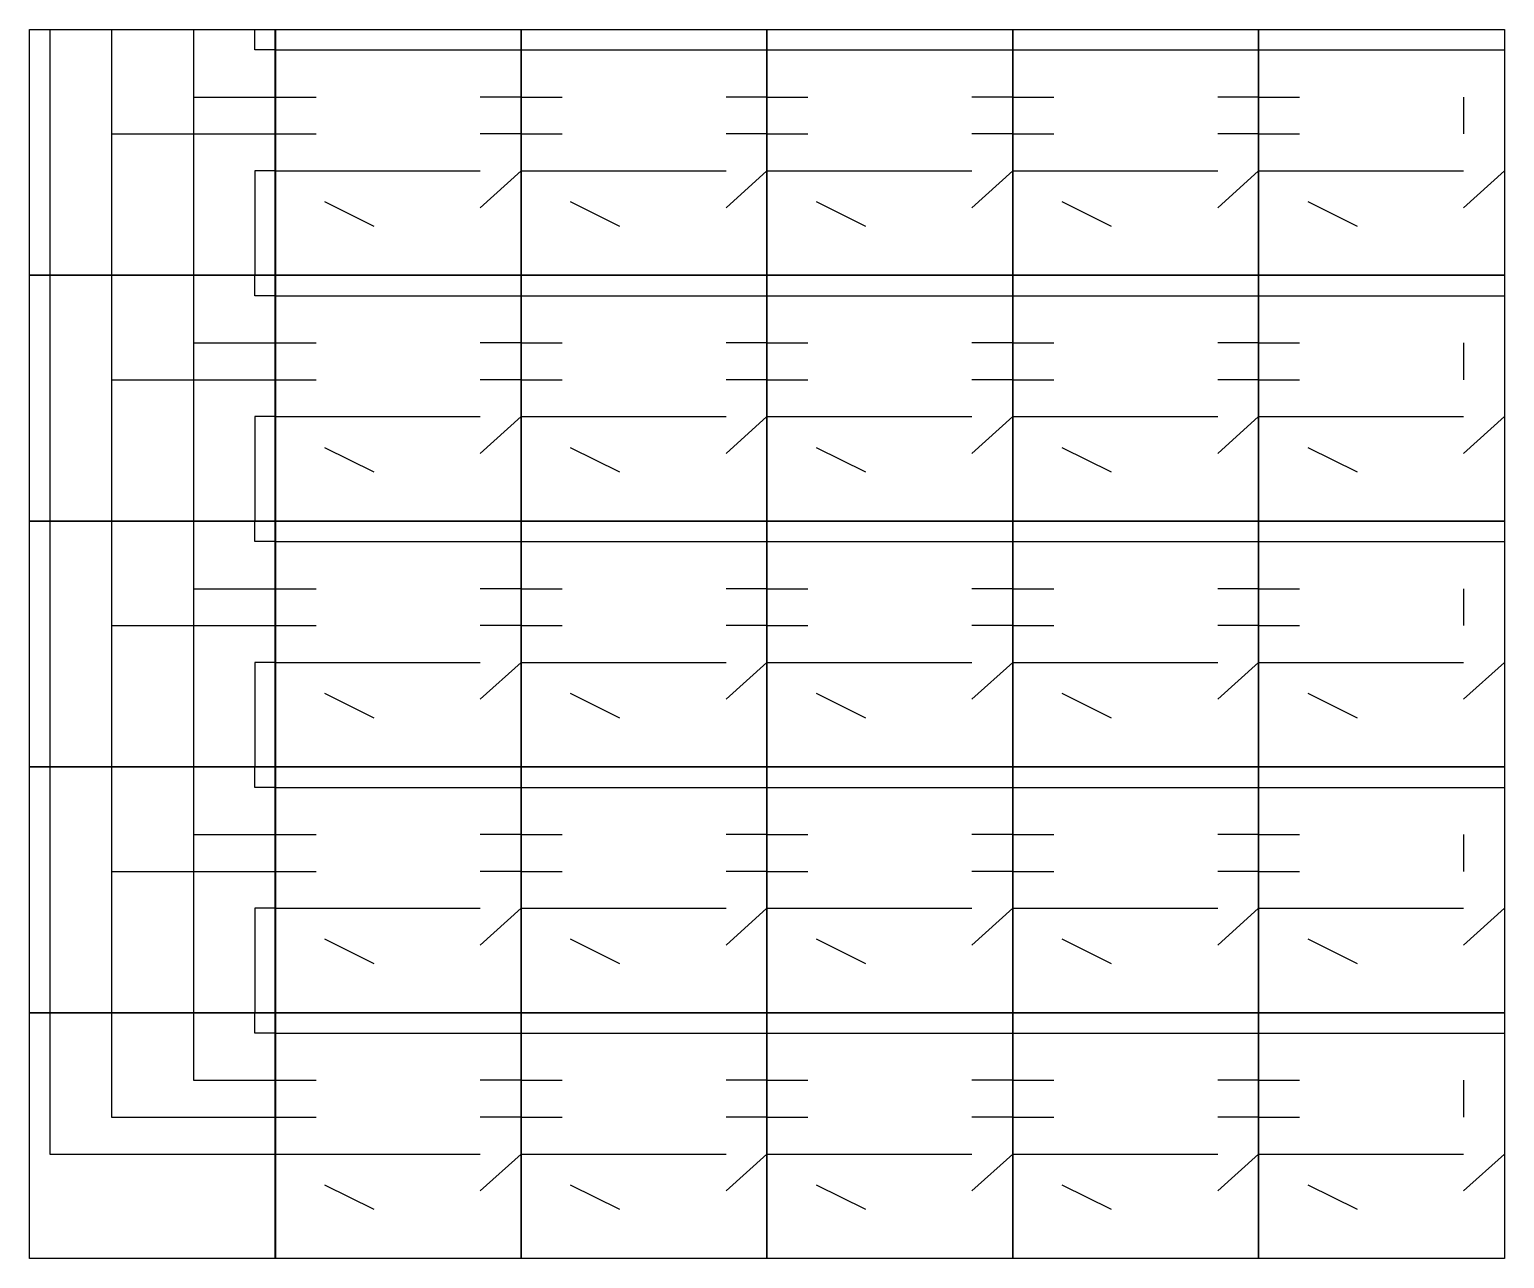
# Model space of a CAD drawing. Extents: x 0 to 150, y 0 to 125.
import ezdxf

# ---------------------------------------------------------------- set-up
doc = ezdxf.new("R2010")
doc.units = 0
doc.layers.get('0').update_dxf_attribs({"linetype": 'CONTINUOUS'})

msp = doc.modelspace()

# ---------------------------------------------------------------- linework, layer by layer
at = {"color": 7}
for p, q in [((0, 125.001), (25.001, 125.001)), ((0, 100), (0, 125.001)), ((24.9992, 125.001), (50, 125.001)), ((24.9992, 100), (24.9992, 125.001)), ((25.001, 125.001), (25.001, 100)), ((50, 125.001), (50, 100)), ((50.0006, 125.001), (74.9997, 125.001)), ((50.0006, 100), (50.0006, 125.001)), ((74.9997, 125.001), (74.9997, 100)), ((74.9997, 125.001), (100.001, 125.001)), ((74.9997, 100), (74.9997, 125.001)), ((100.001, 125.001), (100.001, 100)), ((100.001, 125.001), (125, 125.001)), ((100.001, 100), (100.001, 125.001)), ((125, 125.001), (125, 100)), ((125, 125.001), (150.001, 125.001)), ((125, 100), (125, 125.001)), ((150.001, 125.001), (150.001, 100)), ((25.001, 100), (0, 100)), ((0, 100), (25.001, 100)), ((0, 75.001), (0, 100)), ((50, 100), (24.9992, 100)), ((24.9992, 100), (50, 100)), ((24.9992, 75.001), (24.9992, 100)), ((25.001, 100), (25.001, 75.001)), ((50, 100), (50, 75.001)), ((74.9997, 100), (50.0006, 100)), ((50.0006, 100), (74.9997, 100)), ((50.0006, 75.001), (50.0006, 100)), ((100.001, 100), (74.9997, 100)), ((74.9997, 100), (74.9997, 75.001)), ((74.9997, 100), (100.001, 100)), ((74.9997, 75.001), (74.9997, 100)), ((125, 100), (100.001, 100)), ((100.001, 100), (100.001, 75.001)), ((100.001, 100), (125, 100)), ((100.001, 75.001), (100.001, 100)), ((150.001, 100), (125, 100)), ((125, 100), (125, 75.001)), ((125, 100), (150.001, 100)), ((125, 75.001), (125, 100)), ((150.001, 100), (150.001, 75.001)), ((25.001, 75.001), (0, 75.001)), ((0, 75.0006), (25.001, 75.0006)), ((0, 49.9996), (0, 75.0006)), ((50, 75.001), (24.9992, 75.001)), ((24.9992, 75.0006), (50, 75.0006)), ((24.9992, 49.9996), (24.9992, 75.0006)), ((25.001, 75.0006), (25.001, 49.9996)), ((50, 75.0006), (50, 49.9996)), ((74.9997, 75.001), (50.0006, 75.001)), ((50.0006, 75.0006), (74.9997, 75.0006)), ((50.0006, 49.9996), (50.0006, 75.0006)), ((100.001, 75.001), (74.9997, 75.001)), ((74.9997, 75.0006), (74.9997, 49.9996)), ((74.9997, 75.0006), (100.001, 75.0006)), ((74.9997, 49.9996), (74.9997, 75.0006)), ((125, 75.001), (100.001, 75.001)), ((100.001, 75.0006), (100.001, 49.9996)), ((100.001, 75.0006), (125, 75.0006)), ((100.001, 49.9996), (100.001, 75.0006)), ((150.001, 75.001), (125, 75.001)), ((125, 75.0006), (125, 49.9996)), ((125, 75.0006), (150.001, 75.0006)), ((125, 49.9996), (125, 75.0006)), ((150.001, 75.0006), (150.001, 49.9996)), ((25.001, 49.9996), (0, 49.9996)), ((0, 49.9996), (25.001, 49.9996)), ((0, 25.0006), (0, 49.9996)), ((50, 49.9996), (24.9992, 49.9996)), ((24.9992, 49.9996), (50, 49.9996)), ((24.9992, 25.0006), (24.9992, 49.9996)), ((25.001, 49.9996), (25.001, 25.0006)), ((50, 49.9996), (50, 25.0006)), ((74.9997, 49.9996), (50.0006, 49.9996)), ((50.0006, 49.9996), (74.9997, 49.9996)), ((50.0006, 25.0006), (50.0006, 49.9996)), ((100.001, 49.9996), (74.9997, 49.9996)), ((74.9997, 49.9996), (74.9997, 25.0006)), ((74.9997, 49.9996), (100.001, 49.9996)), ((74.9997, 25.0006), (74.9997, 49.9996)), ((125, 49.9996), (100.001, 49.9996)), ((100.001, 49.9996), (100.001, 25.0006)), ((100.001, 49.9996), (125, 49.9996)), ((100.001, 25.0006), (100.001, 49.9996)), ((150.001, 49.9996), (125, 49.9996)), ((125, 49.9996), (125, 25.0006)), ((125, 49.9996), (150.001, 49.9996)), ((125, 25.0006), (125, 49.9996)), ((150.001, 49.9996), (150.001, 25.0006)), ((25.001, 25.0006), (0, 25.0006)), ((0, 25.0006), (25.001, 25.0006)), ((0, -0.00043), (0, 25.0006)), ((50, 25.0006), (24.9992, 25.0006)), ((24.9992, 25.0006), (50, 25.0006)), ((24.9992, -0.00043), (24.9992, 25.0006)), ((25.001, 25.0006), (25.001, -0.00043)), ((50, 25.0006), (50, -0.00043)), ((74.9997, 25.0006), (50.0006, 25.0006)), ((50.0006, 25.0006), (74.9997, 25.0006)), ((50.0006, -0.00043), (50.0006, 25.0006)), ((100.001, 25.0006), (74.9997, 25.0006)), ((74.9997, 25.0006), (74.9997, -0.00043)), ((74.9997, 25.0006), (100.001, 25.0006)), ((74.9997, -0.00043), (74.9997, 25.0006)), ((125, 25.0006), (100.001, 25.0006)), ((100.001, 25.0006), (100.001, -0.00043)), ((100.001, 25.0006), (125, 25.0006)), ((100.001, -0.00043), (100.001, 25.0006)), ((150.001, 25.0006), (125, 25.0006)), ((125, 25.0006), (125, -0.00043)), ((125, 25.0006), (150.001, 25.0006)), ((125, -0.00043), (125, 25.0006)), ((150.001, 25.0006), (150.001, -0.00043)), ((25.001, -0.00043), (0, -0.00043)), ((50, -0.00043), (24.9992, -0.00043)), ((74.9997, -0.00043), (50.0006, -0.00043)), ((100.001, -0.00043), (74.9997, -0.00043)), ((125, -0.00043), (100.001, -0.00043)), ((150.001, -0.00043), (125, -0.00043))]:
    msp.add_line(p, q, dxfattribs=at)
at = {"color": 0}
for p, q in [((2.08447, 125.001), (2.08447, 100)), ((8.3335, 125.001), (8.3335, 114.377)), ((16.6657, 125.001), (16.6657, 118.125)), ((22.9169, 122.917), (22.9169, 125.001)), ((25.001, 122.917), (22.9169, 122.917)), ((24.9992, 122.917), (50.0006, 122.917)), ((50.0006, 122.917), (74.9997, 122.917)), ((74.9997, 122.917), (100.001, 122.917)), ((100.001, 122.917), (125, 122.917)), ((125, 122.917), (150.001, 122.917)), ((150.001, 122.917), (150.001, 110.627)), ((16.6657, 118.125), (25.001, 118.125)), ((16.6657, 118.125), (16.6657, 100)), ((24.9992, 118.125), (29.1682, 118.125)), ((50.0006, 118.125), (45.8321, 118.125)), ((50.0006, 118.125), (54.169, 118.125)), ((74.9997, 118.125), (70.8311, 118.125)), ((74.9997, 118.125), (79.1682, 118.125)), ((100.001, 118.125), (95.8321, 118.125)), ((100.001, 118.125), (104.17, 118.125)), ((125, 118.125), (120.832, 118.125)), ((125, 118.125), (129.169, 118.125)), ((145.832, 118.125), (145.832, 114.377)), ((8.3335, 114.377), (25.001, 114.377)), ((8.3335, 114.377), (8.3335, 100)), ((24.9992, 114.377), (29.1682, 114.377)), ((50.0006, 114.377), (45.8321, 114.377)), ((50.0006, 114.377), (54.169, 114.377)), ((74.9997, 114.377), (70.8311, 114.377)), ((74.9997, 114.377), (79.1682, 114.377)), ((100.001, 114.377), (95.8321, 114.377)), ((100.001, 114.377), (104.17, 114.377)), ((125, 114.377), (120.832, 114.377)), ((125, 114.377), (129.169, 114.377)), ((25.001, 110.627), (22.9169, 110.627)), ((22.9169, 110.627), (22.9169, 100)), ((24.9992, 110.627), (45.8321, 110.627)), ((50.0006, 110.627), (45.8321, 106.875)), ((50.0006, 110.627), (70.8311, 110.627)), ((74.9997, 110.627), (70.8311, 106.875)), ((74.9997, 110.627), (95.8321, 110.627)), ((100.001, 110.627), (95.8321, 106.875)), ((100.001, 110.627), (120.832, 110.627)), ((125, 110.627), (120.832, 106.875)), ((125, 110.627), (145.832, 110.627)), ((150.001, 110.627), (145.832, 106.875)), ((29.9997, 107.5), (35.0004, 105.001)), ((54.9994, 107.5), (59.9996, 105.001)), ((80.0003, 107.5), (85.001, 105.001)), ((104.999, 107.5), (110, 105.001)), ((129.999, 107.5), (135.002, 105.001)), ((2.08447, 100), (2.08447, 75.0008)), ((8.3335, 100), (8.3335, 89.3753)), ((16.6657, 100), (16.6657, 93.1253)), ((22.9169, 97.9172), (22.9169, 100)), ((25.001, 97.9172), (22.9169, 97.9172)), ((24.9992, 97.9172), (50.0006, 97.9172)), ((50.0006, 97.9172), (74.9997, 97.9172)), ((74.9997, 97.9172), (100.001, 97.9172)), ((100.001, 97.9172), (125, 97.9172)), ((125, 97.9172), (150.001, 97.9172)), ((150.001, 97.9172), (150.001, 85.6251)), ((16.6657, 93.1253), (25.001, 93.1253)), ((16.6657, 93.1253), (16.6657, 75.0008)), ((24.9992, 93.1253), (29.1682, 93.1253)), ((50.0006, 93.1253), (45.8321, 93.1253)), ((50.0006, 93.1253), (54.169, 93.1253)), ((74.9997, 93.1253), (70.8311, 93.1253)), ((74.9997, 93.1253), (79.1682, 93.1253)), ((100.001, 93.1253), (95.8321, 93.1253)), ((100.001, 93.1253), (104.17, 93.1253)), ((125, 93.1253), (120.832, 93.1253)), ((125, 93.1253), (129.169, 93.1253)), ((145.832, 93.1253), (145.832, 89.3753)), ((8.3335, 89.3753), (25.001, 89.3753)), ((8.3335, 89.3753), (8.3335, 75.0008)), ((24.9992, 89.3753), (29.1682, 89.3753)), ((50.0006, 89.3753), (45.8321, 89.3753)), ((50.0006, 89.3753), (54.169, 89.3753)), ((74.9997, 89.3753), (70.8311, 89.3753)), ((74.9997, 89.3753), (79.1682, 89.3753)), ((100.001, 89.3753), (95.8321, 89.3753)), ((100.001, 89.3753), (104.17, 89.3753)), ((125, 89.3753), (120.832, 89.3753)), ((125, 89.3753), (129.169, 89.3753)), ((25.001, 85.6251), (22.9169, 85.6251)), ((22.9169, 85.6251), (22.9169, 75.0008)), ((24.9992, 85.6251), (45.8321, 85.6251)), ((50.0006, 85.6251), (45.8321, 81.8756)), ((50.0006, 85.6251), (70.8311, 85.6251)), ((74.9997, 85.6251), (70.8311, 81.8756)), ((74.9997, 85.6251), (95.8321, 85.6251)), ((100.001, 85.6251), (95.8321, 81.8756)), ((100.001, 85.6251), (120.832, 85.6251)), ((125, 85.6251), (120.832, 81.8756)), ((125, 85.6251), (145.832, 85.6251)), ((150.001, 85.6251), (145.832, 81.8756)), ((29.9997, 82.5008), (35.0004, 80.0015)), ((54.9994, 82.5008), (59.9996, 80.0015)), ((80.0003, 82.5008), (85.001, 80.0015)), ((104.999, 82.5008), (110, 80.0015)), ((129.999, 82.5008), (135.002, 80.0015)), ((2.08447, 75.0008), (2.08447, 49.9994)), ((8.3335, 75.0008), (8.3335, 64.376)), ((16.6657, 75.0008), (16.6657, 68.1261)), ((22.9169, 72.9164), (22.9169, 75.0008)), ((25.001, 72.9164), (22.9169, 72.9164)), ((24.9992, 72.9164), (50.0006, 72.9164)), ((50.0006, 72.9164), (74.9997, 72.9164)), ((74.9997, 72.9164), (100.001, 72.9164)), ((100.001, 72.9164), (125, 72.9164)), ((125, 72.9164), (150.001, 72.9164)), ((150.001, 72.9164), (150.001, 60.626)), ((16.6657, 68.1261), (25.001, 68.1261)), ((16.6657, 68.1261), (16.6657, 49.9994)), ((24.9992, 68.1261), (29.1682, 68.1261)), ((50.0006, 68.1261), (45.8321, 68.1261)), ((50.0006, 68.1261), (54.169, 68.1261)), ((74.9997, 68.1261), (70.8311, 68.1261)), ((74.9997, 68.1261), (79.1682, 68.1261)), ((100.001, 68.1261), (95.8321, 68.1261)), ((100.001, 68.1261), (104.17, 68.1261)), ((125, 68.1261), (120.832, 68.1261)), ((125, 68.1261), (129.169, 68.1261)), ((145.832, 68.1261), (145.832, 64.376)), ((8.3335, 64.376), (25.001, 64.376)), ((8.3335, 64.376), (8.3335, 49.9994)), ((24.9992, 64.376), (29.1682, 64.376)), ((50.0006, 64.376), (45.8321, 64.376)), ((50.0006, 64.376), (54.169, 64.376)), ((74.9997, 64.376), (70.8311, 64.376)), ((74.9997, 64.376), (79.1682, 64.376)), ((100.001, 64.376), (95.8321, 64.376)), ((100.001, 64.376), (104.17, 64.376)), ((125, 64.376), (120.832, 64.376)), ((125, 64.376), (129.169, 64.376)), ((25.001, 60.626), (22.9169, 60.626)), ((22.9169, 60.626), (22.9169, 49.9994)), ((24.9992, 60.626), (45.8321, 60.626)), ((50.0006, 60.626), (45.8321, 56.8743)), ((50.0006, 60.626), (70.8311, 60.626)), ((74.9997, 60.626), (70.8311, 56.8743)), ((74.9997, 60.626), (95.8321, 60.626)), ((100.001, 60.626), (95.8321, 56.8743)), ((100.001, 60.626), (120.832, 60.626)), ((125, 60.626), (120.832, 56.8743)), ((125, 60.626), (145.832, 60.626)), ((150.001, 60.626), (145.832, 56.8743)), ((29.9997, 57.5012), (35.0004, 55.0001)), ((54.9994, 57.5012), (59.9996, 55.0001)), ((80.0003, 57.5012), (85.001, 55.0001)), ((104.999, 57.5012), (110, 55.0001)), ((129.999, 57.5012), (135.002, 55.0001)), ((2.08447, 49.9994), (2.08447, 25.0003)), ((8.3335, 49.9994), (8.3335, 39.3751)), ((16.6657, 49.9994), (16.6657, 43.1251)), ((22.9169, 47.9172), (22.9169, 49.9994)), ((25.001, 47.9172), (22.9169, 47.9172)), ((24.9992, 47.9172), (50.0006, 47.9172)), ((50.0006, 47.9172), (74.9997, 47.9172)), ((74.9997, 47.9172), (100.001, 47.9172)), ((100.001, 47.9172), (125, 47.9172)), ((125, 47.9172), (150.001, 47.9172)), ((150.001, 47.9172), (150.001, 35.6269)), ((16.6657, 43.1251), (25.001, 43.1251)), ((16.6657, 43.1251), (16.6657, 25.0003)), ((24.9992, 43.1251), (29.1682, 43.1251)), ((50.0006, 43.1251), (45.8321, 43.1251)), ((50.0006, 43.1251), (54.169, 43.1251)), ((74.9997, 43.1251), (70.8311, 43.1251)), ((74.9997, 43.1251), (79.1682, 43.1251)), ((100.001, 43.1251), (95.8321, 43.1251)), ((100.001, 43.1251), (104.17, 43.1251)), ((125, 43.1251), (120.832, 43.1251)), ((125, 43.1251), (129.169, 43.1251)), ((145.832, 43.1251), (145.832, 39.3751)), ((8.3335, 39.3751), (25.001, 39.3751)), ((8.3335, 39.3751), (8.3335, 25.0003)), ((24.9992, 39.3751), (29.1682, 39.3751)), ((50.0006, 39.3751), (45.8321, 39.3751)), ((50.0006, 39.3751), (54.169, 39.3751)), ((74.9997, 39.3751), (70.8311, 39.3751)), ((74.9997, 39.3751), (79.1682, 39.3751)), ((100.001, 39.3751), (95.8321, 39.3751)), ((100.001, 39.3751), (104.17, 39.3751)), ((125, 39.3751), (120.832, 39.3751)), ((125, 39.3751), (129.169, 39.3751)), ((25.001, 35.6269), (22.9169, 35.6269)), ((22.9169, 35.6269), (22.9169, 25.0003)), ((24.9992, 35.6269), (45.8321, 35.6269)), ((50.0006, 35.6269), (45.8321, 31.875)), ((50.0006, 35.6269), (70.8311, 35.6269)), ((74.9997, 35.6269), (70.8311, 31.875)), ((74.9997, 35.6269), (95.8321, 35.6269)), ((100.001, 35.6269), (95.8321, 31.875)), ((100.001, 35.6269), (120.832, 35.6269)), ((125, 35.6269), (120.832, 31.875)), ((125, 35.6269), (145.832, 35.6269)), ((150.001, 35.6269), (145.832, 31.875)), ((29.9997, 32.5004), (35.0004, 30.001)), ((54.9994, 32.5004), (59.9996, 30.001)), ((80.0003, 32.5004), (85.001, 30.001)), ((104.999, 32.5004), (110, 30.001)), ((129.999, 32.5004), (135.002, 30.001)), ((2.08447, 25.0003), (2.08447, 10.6255)), ((8.3335, 25.0003), (8.3335, 14.3756)), ((16.6657, 25.0003), (16.6657, 18.1256)), ((22.9169, 22.9158), (22.9169, 25.0003)), ((25.001, 22.9158), (22.9169, 22.9158)), ((24.9992, 22.9158), (50.0006, 22.9158)), ((50.0006, 22.9158), (74.9997, 22.9158)), ((74.9997, 22.9158), (100.001, 22.9158)), ((100.001, 22.9158), (125, 22.9158)), ((125, 22.9158), (150.001, 22.9158)), ((150.001, 22.9158), (150.001, 10.6255)), ((16.6657, 18.1256), (25.001, 18.1256)), ((24.9992, 18.1256), (29.1682, 18.1256)), ((50.0006, 18.1256), (45.8321, 18.1256)), ((50.0006, 18.1256), (54.169, 18.1256)), ((74.9997, 18.1256), (70.8311, 18.1256)), ((74.9997, 18.1256), (79.1682, 18.1256)), ((100.001, 18.1256), (95.8321, 18.1256)), ((100.001, 18.1256), (104.17, 18.1256)), ((125, 18.1256), (120.832, 18.1256)), ((125, 18.1256), (129.169, 18.1256)), ((145.832, 18.1256), (145.832, 14.3756)), ((8.3335, 14.3756), (25.001, 14.3756)), ((24.9992, 14.3756), (29.1682, 14.3756)), ((50.0006, 14.3756), (45.8321, 14.3756)), ((50.0006, 14.3756), (54.169, 14.3756)), ((74.9997, 14.3756), (70.8311, 14.3756)), ((74.9997, 14.3756), (79.1682, 14.3756)), ((100.001, 14.3756), (95.8321, 14.3756)), ((100.001, 14.3756), (104.17, 14.3756)), ((125, 14.3756), (120.832, 14.3756)), ((125, 14.3756), (129.169, 14.3756)), ((2.08447, 10.6255), (25.001, 10.6255)), ((24.9992, 10.6255), (45.8321, 10.6255)), ((50.0006, 10.6255), (45.8321, 6.87549)), ((50.0006, 10.6255), (70.8311, 10.6255)), ((74.9997, 10.6255), (70.8311, 6.87549)), ((74.9997, 10.6255), (95.8321, 10.6255)), ((100.001, 10.6255), (95.8321, 6.87549)), ((100.001, 10.6255), (120.832, 10.6255)), ((125, 10.6255), (120.832, 6.87549)), ((125, 10.6255), (145.832, 10.6255)), ((150.001, 10.6255), (145.832, 6.87549)), ((29.9997, 7.50076), (35.0004, 5.00136)), ((54.9994, 7.50076), (59.9996, 5.00136)), ((80.0003, 7.50076), (85.001, 5.00136)), ((104.999, 7.50076), (110, 5.00136)), ((129.999, 7.50076), (135.002, 5.00136))]:
    msp.add_line(p, q, dxfattribs=at)

doc.saveas('drawing.dxf')
